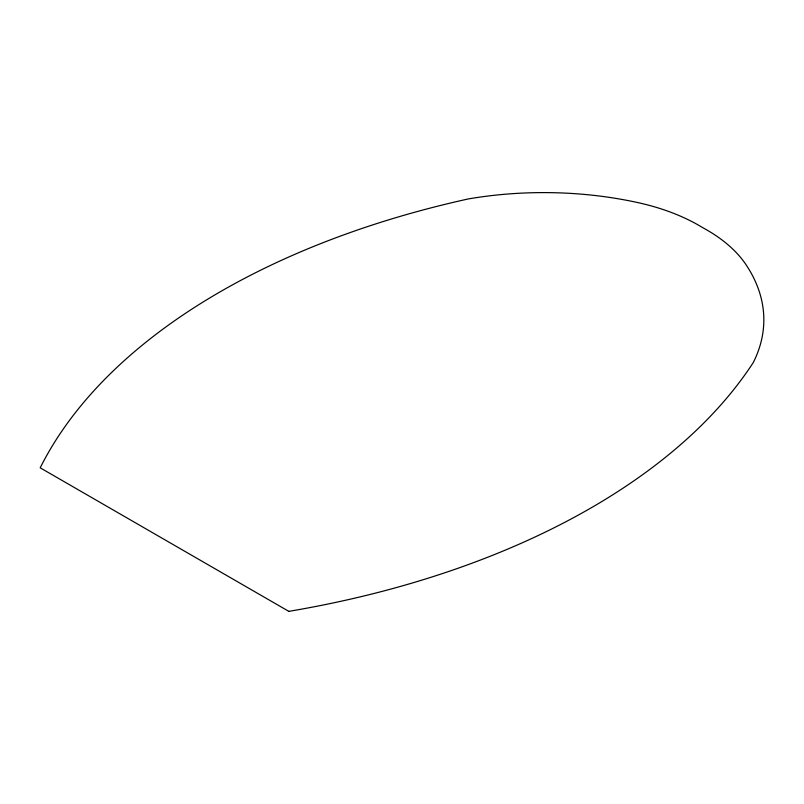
<?xml version="1.0" encoding="UTF-8"?>
<svg xmlns="http://www.w3.org/2000/svg" width="804" height="804" viewBox="0 0 804 804"><rect width="100%" height="100%" fill="white"/><g stroke="black" fill="none" stroke-linecap="round" stroke-linejoin="round"><path stroke-width="1.21" d="M288.827 611.362L40.2 467.817A709.068 409.377 0 0 1 468.219 198.95A264.627 152.78 0 0 1 635.341 202.055A173.704 100.289 0 0 1 702.485 227.522A173.704 100.289 0 0 1 746.966 266.144A264.627 152.78 0 0 1 753.237 362.614A709.078 409.377 0 0 1 288.827 611.362"/></g></svg>
